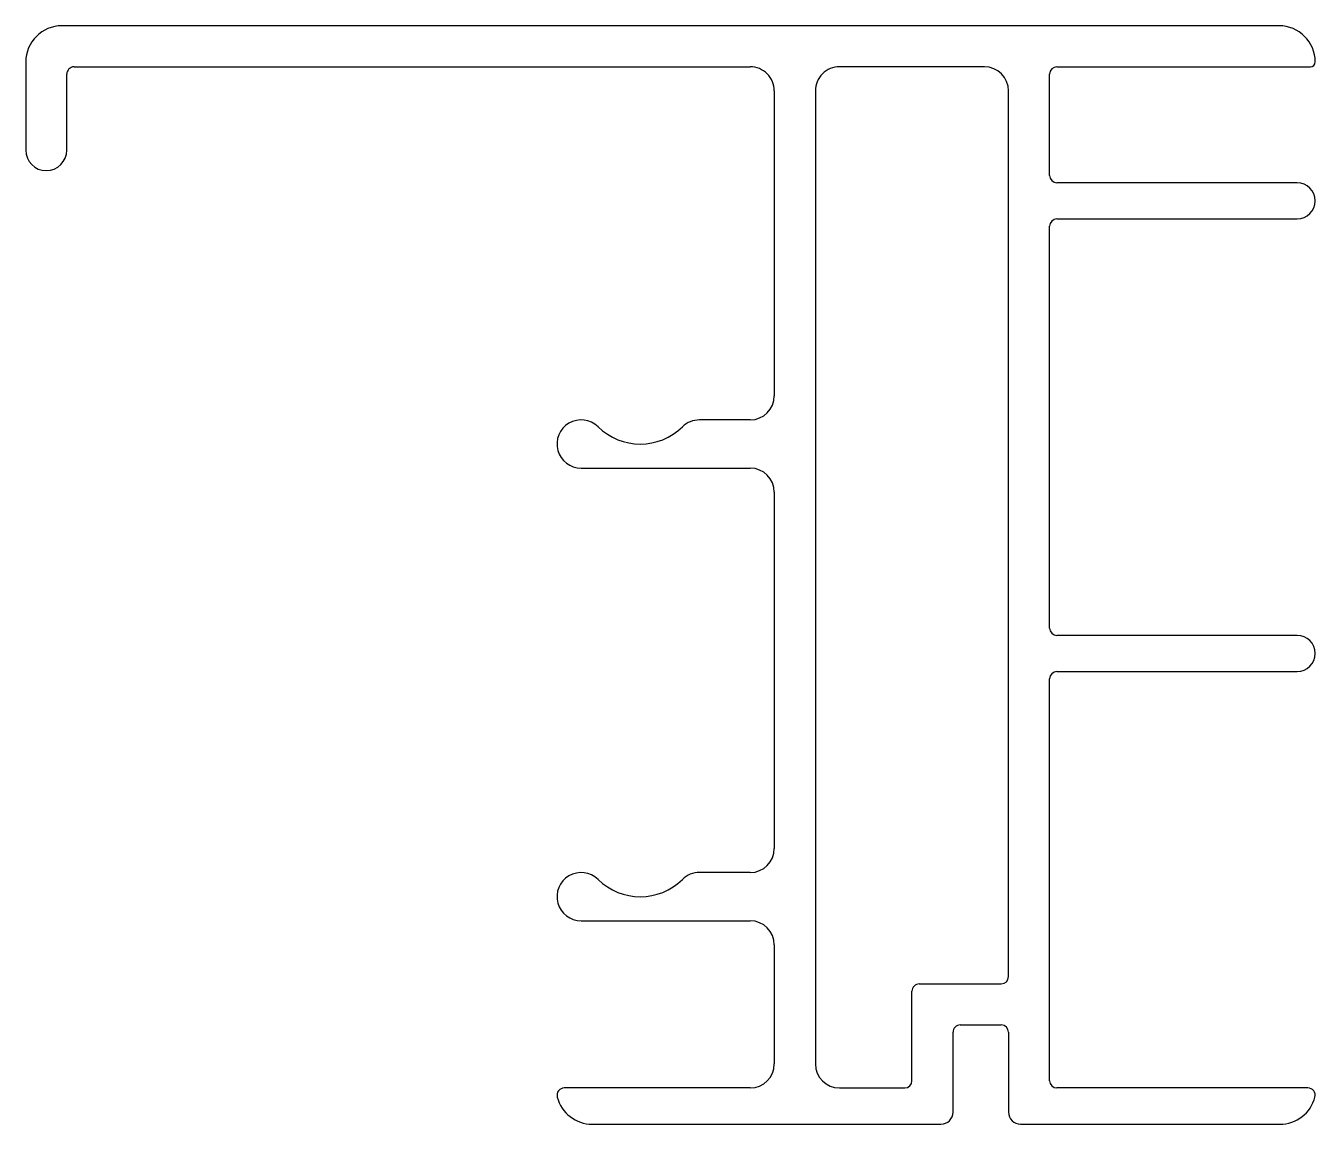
# Model space of a CAD drawing. Extents: x 655.4 to 708.8, y 631.4 to 676.9.
import ezdxf

# ---------------------------------------------------------------- set-up
doc = ezdxf.new("R2010")
doc.units = 0
doc.layers.get('0').update_dxf_attribs({"linetype": 'CONTINUOUS'})

msp = doc.modelspace()

# ---------------------------------------------------------------- linework, layer by layer
for p, q in [((707.253, 676.918), (656.853, 676.918)), ((655.353, 675.418), (655.353, 671.768)), ((657.353, 675.218), (685.353, 675.218)), ((695.053, 675.218), (689.053, 675.218)), ((698.053, 675.218), (708.553, 675.218)), ((657.053, 671.768), (657.053, 674.918)), ((697.753, 670.718), (697.753, 674.918)), ((686.353, 674.218), (686.353, 661.593)), ((688.053, 674.218), (688.053, 633.918)), ((696.053, 637.53), (696.053, 674.218)), ((708.003, 670.418), (698.053, 670.418)), ((697.753, 651.968), (697.753, 668.618)), ((698.053, 668.918), (708.003, 668.918)), ((685.353, 660.593), (683.252, 660.593)), ((678.353, 658.593), (685.353, 658.593)), ((686.353, 657.593), (686.353, 642.843)), ((708.003, 651.668), (698.053, 651.668)), ((698.053, 650.168), (708.003, 650.168)), ((697.753, 633.218), (697.753, 649.868)), ((685.353, 641.843), (683.252, 641.843)), ((678.353, 639.843), (685.353, 639.843)), ((686.353, 638.843), (686.353, 633.918)), ((692.353, 637.23), (695.753, 637.23)), ((692.053, 633.218), (692.053, 636.93)), ((694.053, 635.53), (695.753, 635.53)), ((693.753, 631.918), (693.753, 635.23)), ((696.053, 635.23), (696.053, 631.918)), ((685.353, 632.918), (677.653, 632.918)), ((689.053, 632.918), (691.753, 632.918)), ((708.453, 632.918), (698.053, 632.918)), ((678.815, 631.418), (693.253, 631.418)), ((696.553, 631.418), (707.291, 631.418))]:
    msp.add_line(p, q)
for centre, radius, start, end in [((656.853, 675.418), 1.5, 90.0012, 180), ((707.253, 675.418), 1.5, 0.0003, 90.0001), ((657.353, 674.918), 0.3, 89.9965, 179.9977), ((685.353, 674.218), 1, 360, 90.0017), ((689.053, 674.218), 1, 89.9944, 180.0056), ((695.053, 674.218), 1, 360, 90), ((698.053, 674.918), 0.3, 90, 180), ((708.553, 675.418), 0.2, 270.0183, 359.989), ((656.203, 671.768), 0.85, 179.9999, 359.9999), ((698.053, 670.718), 0.3, 180, 270), ((708.003, 669.668), 0.75, 270, 90), ((698.053, 668.618), 0.3, 90, 180), ((685.353, 661.593), 1, 270, 360), ((678.353, 659.593), 1, 45.5846, 270), ((683.252, 659.593), 1, 90, 134.4153), ((680.803, 662.093), 2.5, 225.5846, 314.4154), ((685.353, 657.593), 1, 360, 90), ((698.053, 651.968), 0.3, 180, 270), ((708.003, 650.918), 0.75, 270, 90), ((698.053, 649.868), 0.3, 90, 180), ((685.353, 642.843), 1, 270, 360), ((678.353, 640.843), 1, 45.5845, 270), ((680.803, 643.343), 2.5, 225.5846, 314.4154), ((683.252, 640.843), 1, 90, 134.4153), ((685.353, 638.843), 1, 360, 90), ((692.353, 636.93), 0.3, 89.9965, 180), ((695.753, 637.53), 0.3, 270.0023, 0), ((694.053, 635.23), 0.3, 89.9965, 180), ((695.753, 635.23), 0.3, 0, 90), ((685.353, 633.918), 1, 270, 360), ((689.053, 633.918), 1, 180, 270), ((677.653, 632.618), 0.3, 90, 194.4775), ((691.753, 633.218), 0.3, 270.0023, 0), ((698.053, 633.218), 0.3, 180, 270), ((708.453, 632.618), 0.3, 345.5216, 90), ((678.815, 632.918), 1.5, 194.4773, 270), ((707.291, 632.918), 1.5, 270, 345.5225), ((693.253, 631.918), 0.5, 270, 0), ((696.553, 631.918), 0.5, 180, 270)]:
    msp.add_arc(centre, radius, start, end)

doc.saveas('drawing.dxf')
